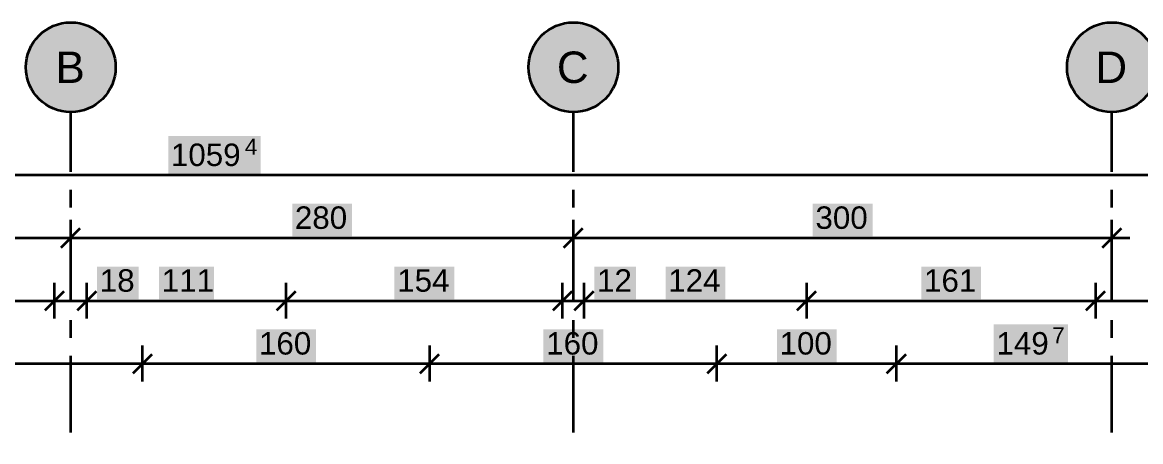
# Model space of a CAD drawing. Header units: metres. Extents: x -3.3 to 16.9, y -3.5 to 11.3.
# Drawn here: x 3.93 to 10.16, y 8.4 to 10.74 of the extents above; entities that cross this region are included whole.
import ezdxf

# ---------------------------------------------------------------- set-up
doc = ezdxf.new("R2010")
doc.units = ezdxf.units.M
doc.linetypes.add('PUNKTOWA', pattern=[10.5, 8.4, -1.05, 0, -1.05])
for name, color, linetype, lineweight in [('A-MASKA', 7, 'Continuous', 18), ('A-OSIE', 1, 'PUNKTOWA', 25), ('A-WYMIARY', 1, 'Continuous', 25)]:
    doc.layers.add(name, color=color, linetype=linetype, lineweight=lineweight)
doc.styles.add('PL_ARIAL', font='arial.ttf')

msp = doc.modelspace()

# ---------------------------------------------------------------- hatches: boundary and pattern name
at = {"layer": 'A-MASKA', "true_color": 0xffffff}
for points in [[(4.7428, 9.8945), (5.2572, 9.8945), (5.2572, 10.1045), (4.7428, 10.1045)], [(5.4334, 9.5445), (5.7666, 9.5445), (5.7666, 9.727), (5.4334, 9.727)], [(8.3334, 9.5445), (8.6666, 9.5445), (8.6666, 9.727), (8.3334, 9.727)], [(4.3465, 9.1945), (4.5786, 9.1945), (4.5786, 9.377), (4.3465, 9.377)], [(4.6919, 9.1945), (4.9981, 9.1945), (4.9981, 9.377), (4.6919, 9.377)], [(6.0034, 9.1945), (6.3366, 9.1945), (6.3366, 9.377), (6.0034, 9.377)], [(7.1165, 9.1945), (7.3486, 9.1945), (7.3486, 9.377), (7.1165, 9.377)], [(7.5134, 9.1945), (7.8466, 9.1945), (7.8466, 9.377), (7.5134, 9.377)], [(8.9384, 9.1945), (9.2716, 9.1945), (9.2716, 9.377), (8.9384, 9.377)], [(9.3418, 8.8445), (9.7552, 8.8445), (9.7552, 9.0545), (9.3418, 9.0545)], [(5.2334, 8.8445), (5.5666, 8.8445), (5.5666, 9.027), (5.2334, 9.027)], [(6.8334, 8.8445), (7.1666, 8.8445), (7.1666, 9.027), (6.8334, 9.027)], [(8.1334, 8.8445), (8.4666, 8.8445), (8.4666, 9.027), (8.1334, 9.027)]]:
    msp.add_hatch(color=7, dxfattribs=at).paths.add_polyline_path(points)
at = {"layer": 'A-OSIE', "true_color": 0xffffff}
for points in [[(4.45, 10.487), (4.4479, 10.5196), (4.4415, 10.5517), (4.431, 10.5827), (4.4165, 10.612), (4.3983, 10.6392), (4.3768, 10.6638), (4.3522, 10.6853), (4.325, 10.7035), (4.2957, 10.718), (4.2647, 10.7285), (4.2326, 10.7349), (4.2, 10.737), (4.1674, 10.7349), (4.1353, 10.7285), (4.1043, 10.718), (4.075, 10.7035), (4.0478, 10.6853), (4.0232, 10.6638), (4.0017, 10.6392), (3.9835, 10.612), (3.969, 10.5827), (3.9585, 10.5517), (3.9521, 10.5196), (3.95, 10.487), (3.9521, 10.4544), (3.9585, 10.4223), (3.969, 10.3913), (3.9835, 10.362), (4.0017, 10.3348), (4.0232, 10.3102), (4.0478, 10.2887), (4.075, 10.2705), (4.1043, 10.256), (4.1353, 10.2455), (4.1674, 10.2391), (4.2, 10.237), (4.2326, 10.2391), (4.2647, 10.2455), (4.2957, 10.256), (4.325, 10.2705), (4.3522, 10.2887), (4.3768, 10.3102), (4.3983, 10.3348), (4.4165, 10.362), (4.431, 10.3913), (4.4415, 10.4223), (4.4479, 10.4544)], [(7.25, 10.487), (7.2479, 10.5196), (7.2415, 10.5517), (7.231, 10.5827), (7.2165, 10.612), (7.1983, 10.6392), (7.1768, 10.6638), (7.1522, 10.6853), (7.125, 10.7035), (7.0957, 10.718), (7.0647, 10.7285), (7.0326, 10.7349), (7, 10.737), (6.9674, 10.7349), (6.9353, 10.7285), (6.9043, 10.718), (6.875, 10.7035), (6.8478, 10.6853), (6.8232, 10.6638), (6.8017, 10.6392), (6.7835, 10.612), (6.769, 10.5827), (6.7585, 10.5517), (6.7521, 10.5196), (6.75, 10.487), (6.7521, 10.4544), (6.7585, 10.4223), (6.769, 10.3913), (6.7835, 10.362), (6.8017, 10.3348), (6.8232, 10.3102), (6.8478, 10.2887), (6.875, 10.2705), (6.9043, 10.256), (6.9353, 10.2455), (6.9674, 10.2391), (7, 10.237), (7.0326, 10.2391), (7.0647, 10.2455), (7.0957, 10.256), (7.125, 10.2705), (7.1522, 10.2887), (7.1768, 10.3102), (7.1983, 10.3348), (7.2165, 10.362), (7.231, 10.3913), (7.2415, 10.4223), (7.2479, 10.4544)], [(10.25, 10.487), (10.2479, 10.5196), (10.2415, 10.5517), (10.231, 10.5827), (10.2165, 10.612), (10.1983, 10.6392), (10.1768, 10.6638), (10.1522, 10.6853), (10.125, 10.7035), (10.0957, 10.718), (10.0647, 10.7285), (10.0326, 10.7349), (10, 10.737), (9.9674, 10.7349), (9.9353, 10.7285), (9.9043, 10.718), (9.875, 10.7035), (9.8478, 10.6853), (9.8232, 10.6638), (9.8017, 10.6392), (9.7835, 10.612), (9.769, 10.5827), (9.7585, 10.5517), (9.7521, 10.5196), (9.75, 10.487), (9.7521, 10.4544), (9.7585, 10.4223), (9.769, 10.3913), (9.7835, 10.362), (9.8017, 10.3348), (9.8232, 10.3102), (9.8478, 10.2887), (9.875, 10.2705), (9.9043, 10.256), (9.9353, 10.2455), (9.9674, 10.2391), (10, 10.237), (10.0326, 10.2391), (10.0647, 10.2455), (10.0957, 10.256), (10.125, 10.2705), (10.1522, 10.2887), (10.1768, 10.3102), (10.1983, 10.3348), (10.2165, 10.362), (10.231, 10.3913), (10.2415, 10.4223), (10.2479, 10.4544)]]:
    msp.add_hatch(color=7, dxfattribs=at).paths.add_polyline_path(points)

# ---------------------------------------------------------------- linework, layer by layer
at = {"layer": 'A-OSIE', "linetype": 'PUNKTOWA', "lineweight": 35, "ltscale": 0.050716, "flags": 128}
for points in [[(4.2, -2.437), (4.2, 10.237)], [(7, -2.437), (7, 10.237)], [(10, -2.437), (10, 10.237)]]:
    msp.add_lwpolyline(points, dxfattribs=at)
at = {"layer": 'A-OSIE', "linetype": 'Continuous', "lineweight": 35, "ltscale": 0.05}
for centre in [(4.2, 10.487), (7, 10.487), (10, 10.487)]:
    msp.add_circle(centre, 0.25, dxfattribs=at)
at = {"layer": 'A-WYMIARY', "lineweight": 35, "ltscale": 0.05}
for points in [[(-0.397, 9.887), (10.397, 9.887)], [(4.2, 9.437), (4.2, 9.637)], [(7, 9.437), (7, 9.637)], [(10, 9.437), (10, 9.637)], [(-0.1, 9.537), (10.1, 9.537)], [(4.147, 9.484), (4.253, 9.59)], [(6.947, 9.484), (7.053, 9.59)], [(9.947, 9.484), (10.053, 9.59)], [(4.11, 9.087), (4.11, 9.287)], [(4.29, 9.087), (4.29, 9.287)], [(5.4, 9.087), (5.4, 9.287)], [(6.94, 9.087), (6.94, 9.287)], [(7.06, 9.087), (7.06, 9.287)], [(8.3, 9.087), (8.3, 9.287)], [(9.91, 9.087), (9.91, 9.287)], [(4.057, 9.134), (4.163, 9.24)], [(4.237, 9.134), (4.343, 9.24)], [(5.347, 9.134), (5.453, 9.24)], [(6.887, 9.134), (6.993, 9.24)], [(7.007, 9.134), (7.113, 9.24)], [(8.247, 9.134), (8.353, 9.24)], [(9.857, 9.134), (9.963, 9.24)], [(-0.397, 9.187), (10.397, 9.187)], [(4.6, 8.737), (4.6, 8.937)], [(6.2, 8.737), (6.2, 8.937)], [(7.8, 8.737), (7.8, 8.937)], [(8.8, 8.737), (8.8, 8.937)], [(4.547, 8.784), (4.653, 8.89)], [(6.147, 8.784), (6.253, 8.89)], [(7.747, 8.784), (7.853, 8.89)], [(8.747, 8.784), (8.853, 8.89)], [(-0.397, 8.837), (10.397, 8.837)]]:
    msp.add_lwpolyline(points, dxfattribs=at)

# ---------------------------------------------------------------- texts
at = {"layer": 'A-OSIE', "style": 'PL_ARIAL'}
for s, p in [('B', (4.1152, 10.3995)), ('C', (6.9081, 10.3995)), ('D', (9.9081, 10.3995))]:
    msp.add_text(s, height=0.175, dxfattribs=at).set_placement(p)
at = {"layer": 'A-WYMIARY', "style": 'PL_ARIAL'}
for s, height, p in [('1059', 0.125, (4.7578, 9.937)), ('4', 0.09, (5.1695, 9.9995)), ('280', 0.125, (5.4484, 9.587)), ('300', 0.125, (8.3484, 9.587)), ('18', 0.125, (4.3615, 9.237)), ('111', 0.125, (4.7069, 9.237)), ('154', 0.125, (6.0184, 9.237)), ('12', 0.125, (7.1315, 9.237)), ('124', 0.125, (7.5284, 9.237)), ('161', 0.125, (8.9534, 9.237)), ('7', 0.09, (9.6674, 8.9495)), ('160', 0.125, (5.2484, 8.887)), ('160', 0.125, (6.8484, 8.887)), ('100', 0.125, (8.1484, 8.887)), ('149', 0.125, (9.3568, 8.887))]:
    msp.add_text(s, height=height, dxfattribs=at).set_placement(p)

doc.saveas('drawing.dxf')
